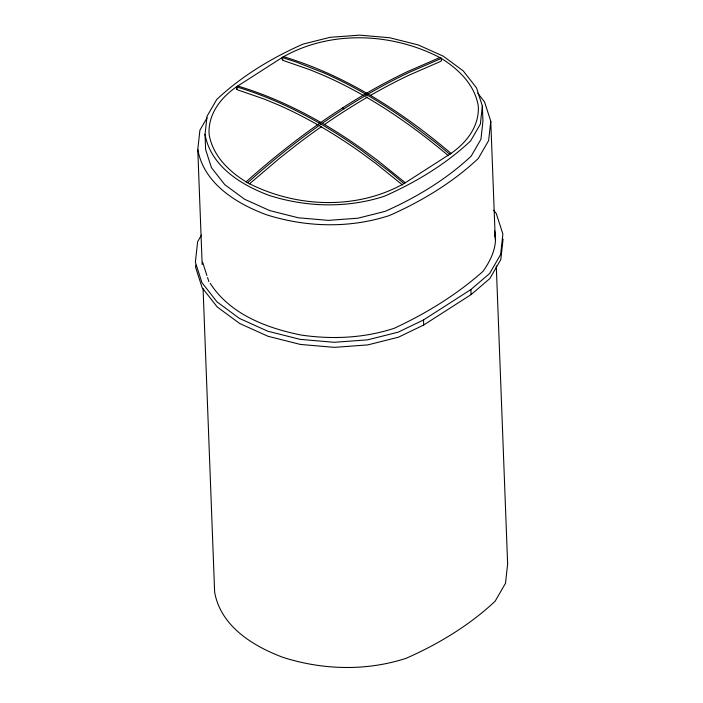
<?xml version="1.0" encoding="UTF-8"?>
<svg xmlns="http://www.w3.org/2000/svg" width="703" height="703" viewBox="0 0 703 703"><rect width="100%" height="100%" fill="white"/><g stroke="black" fill="none" stroke-linecap="round" stroke-linejoin="round"><path stroke-width="1.05" d="M202.165 264.53L197.78 149.467L199.924 130.143L207.025 117.858M205.03 134.343L207.042 116.241L216.761 99.439A317.097 192.956 -2.8 0 1 303.002 44.122L330.059 37.321L359.646 35.15L389.743 37.751L418.285 44.948L443.347 56.24L463.207 70.88L476.511 87.849L482.363 106.004L482.943 121.18L480.94 139.273L471.212 156.084A317.097 192.956 -2.8 0 1 384.98 211.401L357.915 218.202L328.327 220.373L298.239 217.772L269.688 210.575L244.626 199.274L224.767 184.643L211.462 167.674L205.61 149.519L205.03 134.343C210.698 166.251 240.988 184.898 269.108 195.399C306.359 207.288 347.071 208.404 384.4 196.225A317.097 192.956 -2.8 0 0 470.632 140.899L480.36 124.097L482.363 106.004M195.794 265.084L195.557 267.237L202.165 287.764L217.218 306.956L239.679 323.503L268.019 336.28L300.304 344.417L334.338 347.361L367.792 344.901L398.399 337.22L423.707 324.997L471.089 294.61L489.806 278.581L500.808 259.574L503.076 239.108M477.759 93.218L484.525 101.856L490.773 121.232L488.638 140.565L478.251 158.509A325.155 197.851 -2.8 0 1 389.33 215.549C349.461 228.563 305.99 227.368 266.209 214.67C236.173 203.457 203.835 183.545 197.78 149.467M201.48 235.057L197.631 241.709L195.364 262.175L201.981 282.703L217.025 301.895L239.486 318.441L267.825 331.227L300.111 339.356L334.145 342.299L367.599 339.848L398.206 332.159L423.522 319.944L470.896 289.548L489.613 273.52L500.615 254.512L502.882 234.055L496.265 213.527L493.647 210.188M249.372 183.949L279.759 158.096L295.787 145.468A642.331 370.85 -60 0 1 321.719 126.461M450.342 153.869C466.37 142.999 479.56 126.285 478.277 105.968C474.71 84.509 458.374 68.964 440.64 57.98C392.423 32.663 330.779 29.79 282.791 57.136M236.463 86.856L283.511 56.671C345.92 75.467 401.677 111.549 451.054 153.403L404.014 183.588L389.998 171.971L361.922 150.627A479.367 264.609 57.9 0 0 319.786 123.412C293.441 108.271 265.602 95.582 236.463 86.856L236.551 89.158L238.036 90.01L264.266 99.079L278.107 104.826A478.031 263.871 57.9 0 1 318.028 125.002M236.551 89.158L237.148 88.771L237.06 86.469C221.023 97.339 207.833 114.053 209.116 134.37C212.666 155.504 228.545 171.049 246.094 181.875L247.588 182.736C295.611 207.763 356.904 210.373 404.612 183.202M363.759 95.661A478.031 263.871 57.9 0 0 323.837 75.493L309.997 69.746L283.766 60.678L282.281 59.817L282.878 59.439M319.786 123.412L321.104 122.568A479.367 264.609 57.9 0 1 363.231 149.783L377.283 160.143L405.323 182.745M282.281 59.817L282.193 57.514L295.928 61.926L323.617 72.778A479.367 264.609 57.9 0 1 365.516 94.07L366.834 93.235M370.253 95.546A640.565 369.831 -60 0 1 408.953 75.212L439.823 61.776L441.537 60.669L441.449 58.367L409.032 72.453A642.349 370.859 -60 0 0 344.057 108.754A644.115 371.878 -60 0 0 322.739 123.016M237.781 86.012C266.92 94.747 294.759 107.427 321.104 122.568M441.449 58.367L439.955 57.505L407.538 71.592A642.349 370.859 -60 0 0 366.922 93.024M321.034 124.203A644.115 371.878 -60 0 0 295.55 142.902A655.46 378.39 -60 0 0 247.597 182.762L246.068 181.892A655.46 378.434 -60 0 1 294.056 142.068A644.115 371.878 -60 0 1 342.563 107.893L344.057 108.754M365.622 96.733C394.954 113.772 422.477 133.781 448.347 155.697M449.744 154.247L435.728 142.639L407.652 121.294A479.367 264.609 57.9 0 0 365.516 94.07M402.617 185.03L375.912 163.544L361.904 153.21A478.031 263.871 57.9 0 0 319.891 126.074M210.223 283.335C230.118 314.364 266.885 328.204 301.534 335.111C332.528 339.593 364.295 338.064 394.172 328.31C426.141 313.476 456.739 294.75 483.093 271.27C491.283 259.53 497.97 245.47 494.631 230.936M494.499 234.978L495.158 237.016M202.622 262.228L206.893 275.488M207.552 277.527L208.87 281.613M490.773 121.232L495.281 239.591M496.283 265.892L507.636 563.955L505.501 583.288L495.114 601.232A325.155 197.851 -2.8 0 1 406.193 658.272C366.325 671.286 322.853 670.091 283.072 657.393C253.036 646.18 220.698 626.268 214.643 592.19L203.079 288.634M470.896 289.548L471.089 294.61M423.522 319.944L423.707 324.997M342.563 107.893A642.349 370.859 -60 0 1 365.121 94.07M367.546 97.111A640.565 369.831 -60 0 0 344.162 111.408A642.331 370.85 -60 0 0 324.408 124.589"/></g></svg>
